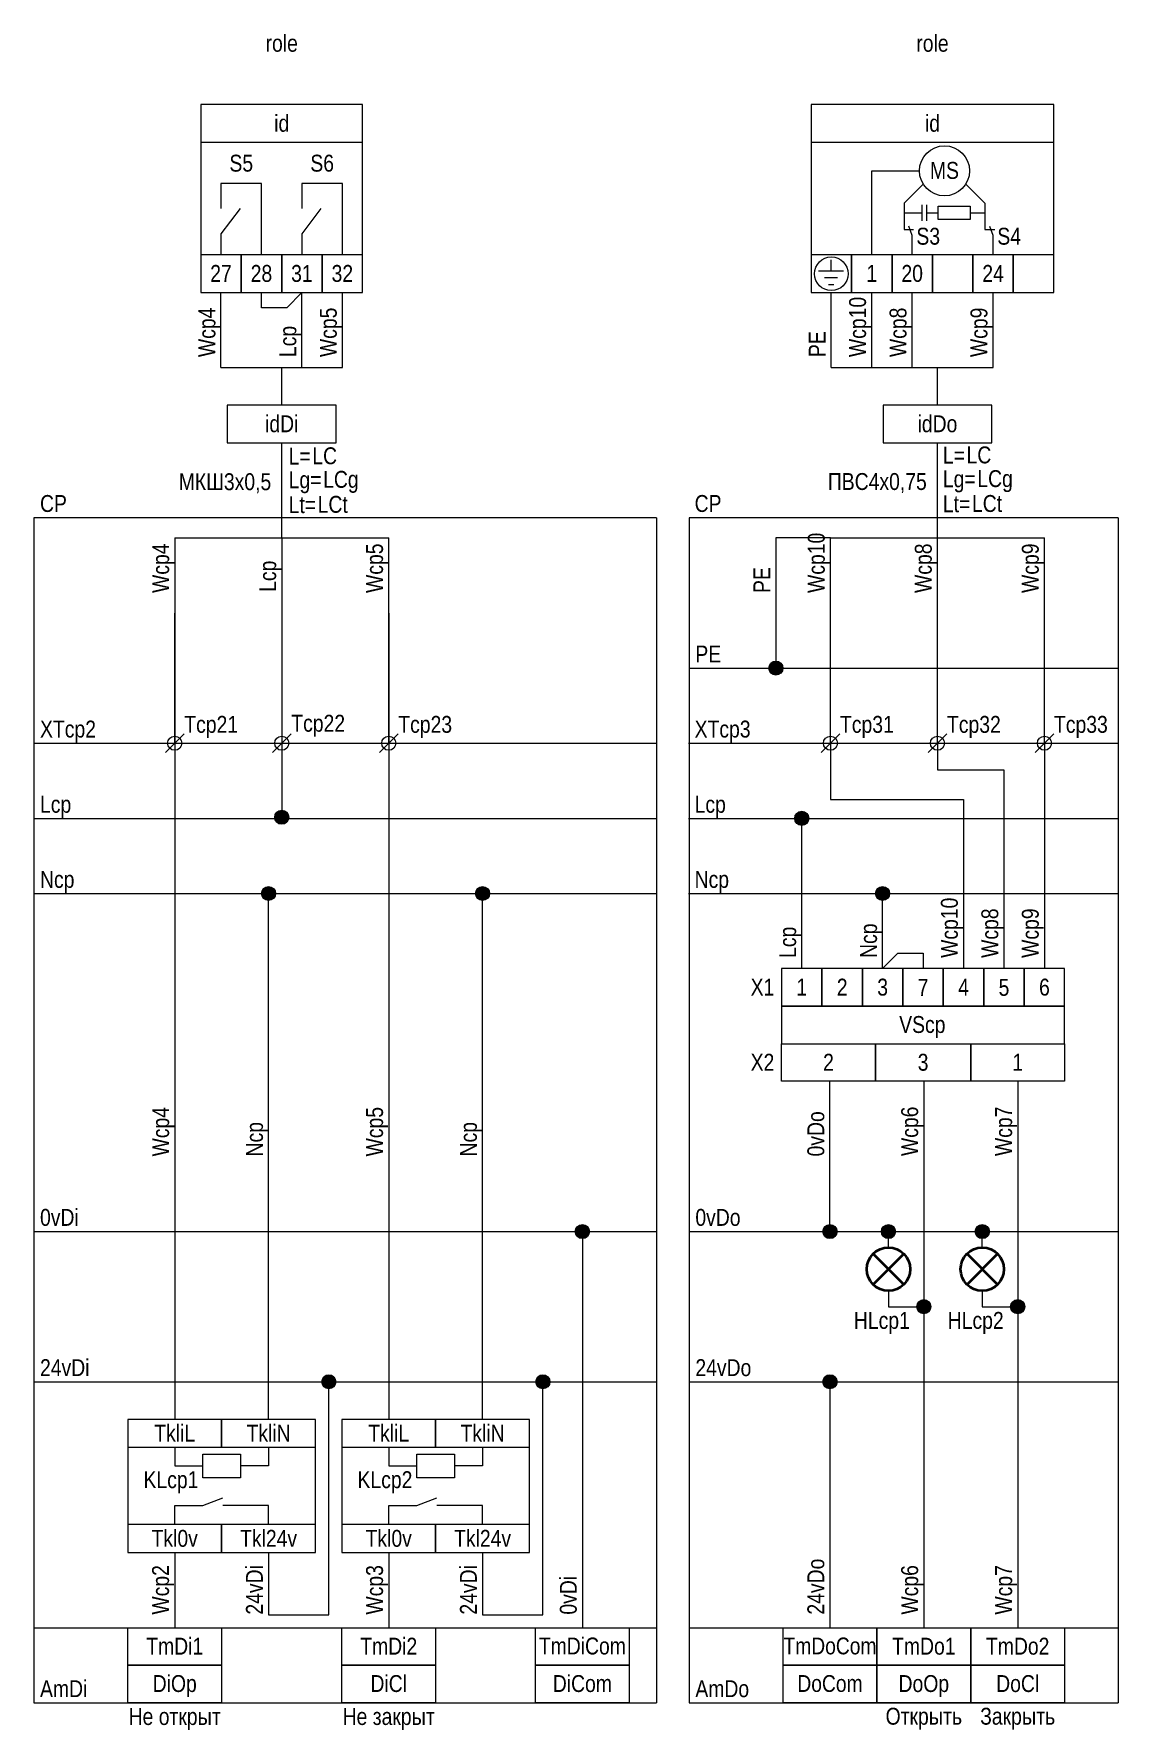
# Model space of a CAD drawing. Header units: millimetres. Extents: x 20 to 403, y -186 to -5.
# Drawn here: x 108.2 to 223.7, y -186.1 to -5.5 of the extents above; entities that cross this region are included whole.
import ezdxf

# ---------------------------------------------------------------- set-up
doc = ezdxf.new("R2010")
doc.units = ezdxf.units.MM
doc.header["$MEASUREMENT"] = 0
doc.linetypes.add('1_1', pattern=[2000, 1000, -1000])
doc.linetypes.add('4_2_1_2', pattern=[6702.777624, 3527.777672, -1763.888836, 0, -1411.111116])
for name, color, linetype in [('cp_params_di', 7, 'Continuous'), ('cp_params_do', 7, 'Continuous'), ('cp_static_ai', 7, 'Continuous'), ('cp_static_di', 7, 'Continuous'), ('cp_static_do', 7, 'Continuous'), ('id_params_di', 7, 'Continuous'), ('id_params_do', 7, 'Continuous'), ('id_static_di', 7, 'Continuous'), ('id_static_do', 7, 'Continuous'), ('info', 7, 'Continuous')]:
    doc.layers.add(name, color=color, linetype=linetype)
doc.styles.add('СГЕНЕРИР_СТИЛЬ_1', font='ARIALN.TTF')

msp = doc.modelspace()

# ---------------------------------------------------------------- hatches: boundary and pattern name
at = {"layer": 'cp_static_ai', "linetype": 'Continuous', "lineweight": 0, "true_color": 0x000000}
msp.add_hatch(color=18, dxfattribs=at).paths.add_polyline_path([(186.54, -73), (186.6, -73.29), (186.76, -73.53), (187, -73.69), (187.29, -73.75), (187.58, -73.69), (187.82, -73.53), (187.98, -73.29), (188.04, -73), (187.98, -72.71), (187.82, -72.47), (187.58, -72.31), (187.29, -72.25), (187, -72.31), (186.76, -72.47), (186.6, -72.71)])
at = {"layer": 'cp_static_di', "linetype": 'Continuous', "lineweight": 0, "true_color": 0x000000}
for points in [[(133.89, -88.88), (133.94, -89.17), (134.11, -89.41), (134.35, -89.57), (134.64, -89.63), (134.92, -89.57), (135.17, -89.41), (135.33, -89.17), (135.39, -88.88), (135.33, -88.59), (135.17, -88.35), (134.92, -88.19), (134.64, -88.13), (134.35, -88.19), (134.11, -88.35), (133.94, -88.59)], [(132.49, -97), (132.54, -97.29), (132.71, -97.53), (132.95, -97.69), (133.24, -97.75), (133.52, -97.69), (133.77, -97.53), (133.93, -97.29), (133.99, -97), (133.93, -96.71), (133.77, -96.47), (133.52, -96.31), (133.24, -96.25), (132.95, -96.31), (132.71, -96.47), (132.54, -96.71)], [(155.29, -97), (155.34, -97.29), (155.51, -97.53), (155.75, -97.69), (156.04, -97.75), (156.32, -97.69), (156.57, -97.53), (156.73, -97.29), (156.79, -97), (156.73, -96.71), (156.57, -96.47), (156.32, -96.31), (156.04, -96.25), (155.75, -96.31), (155.51, -96.47), (155.34, -96.71)], [(165.92, -133), (165.98, -133.29), (166.14, -133.53), (166.39, -133.69), (166.67, -133.75), (166.96, -133.69), (167.21, -133.53), (167.37, -133.29), (167.42, -133), (167.37, -132.71), (167.21, -132.47), (166.96, -132.31), (166.67, -132.25), (166.39, -132.31), (166.14, -132.47), (165.98, -132.71)], [(138.91, -149), (138.97, -149.29), (139.13, -149.53), (139.37, -149.69), (139.66, -149.75), (139.95, -149.69), (140.19, -149.53), (140.35, -149.29), (140.41, -149), (140.35, -148.71), (140.19, -148.47), (139.95, -148.31), (139.66, -148.25), (139.37, -148.31), (139.13, -148.47), (138.97, -148.71)], [(161.71, -149), (161.77, -149.29), (161.93, -149.53), (162.17, -149.69), (162.46, -149.75), (162.75, -149.69), (162.99, -149.53), (163.15, -149.29), (163.21, -149), (163.15, -148.71), (162.99, -148.47), (162.75, -148.31), (162.46, -148.25), (162.17, -148.31), (161.93, -148.47), (161.77, -148.71)]]:
    msp.add_hatch(color=18, dxfattribs=at).paths.add_polyline_path(points)
at = {"layer": 'cp_static_do', "linetype": 'Continuous', "lineweight": 0, "true_color": 0x000000}
for points in [[(189.29, -89), (189.35, -89.29), (189.51, -89.53), (189.76, -89.69), (190.04, -89.75), (190.33, -89.69), (190.57, -89.53), (190.74, -89.29), (190.79, -89), (190.74, -88.71), (190.57, -88.47), (190.33, -88.31), (190.04, -88.25), (189.76, -88.31), (189.51, -88.47), (189.35, -88.71)], [(197.91, -97), (197.97, -97.29), (198.13, -97.53), (198.37, -97.69), (198.66, -97.75), (198.95, -97.69), (199.19, -97.53), (199.35, -97.29), (199.41, -97), (199.35, -96.71), (199.19, -96.47), (198.95, -96.31), (198.66, -96.25), (198.37, -96.31), (198.13, -96.47), (197.97, -96.71)], [(192.3, -133), (192.36, -133.29), (192.52, -133.53), (192.76, -133.69), (193.05, -133.75), (193.34, -133.69), (193.58, -133.53), (193.74, -133.29), (193.8, -133), (193.74, -132.71), (193.58, -132.47), (193.34, -132.31), (193.05, -132.25), (192.76, -132.31), (192.52, -132.47), (192.36, -132.71)], [(198.53, -133), (198.59, -133.29), (198.75, -133.53), (198.99, -133.69), (199.28, -133.75), (199.57, -133.69), (199.81, -133.53), (199.97, -133.29), (200.03, -133), (199.97, -132.71), (199.81, -132.47), (199.57, -132.31), (199.28, -132.25), (198.99, -132.31), (198.75, -132.47), (198.59, -132.71)], [(208.53, -133), (208.59, -133.29), (208.75, -133.53), (208.99, -133.69), (209.28, -133.75), (209.57, -133.69), (209.81, -133.53), (209.97, -133.29), (210.03, -133), (209.97, -132.71), (209.81, -132.47), (209.57, -132.31), (209.28, -132.25), (208.99, -132.31), (208.75, -132.47), (208.59, -132.71)], [(202.3, -141), (202.36, -141.29), (202.52, -141.53), (202.76, -141.69), (203.05, -141.75), (203.34, -141.69), (203.58, -141.53), (203.74, -141.29), (203.8, -141), (203.74, -140.71), (203.58, -140.47), (203.34, -140.31), (203.05, -140.25), (202.76, -140.31), (202.52, -140.47), (202.36, -140.71)], [(212.3, -141), (212.36, -141.29), (212.52, -141.53), (212.76, -141.69), (213.05, -141.75), (213.34, -141.69), (213.58, -141.53), (213.74, -141.29), (213.8, -141), (213.74, -140.71), (213.58, -140.47), (213.34, -140.31), (213.05, -140.25), (212.76, -140.31), (212.52, -140.47), (212.36, -140.71)], [(192.3, -149), (192.36, -149.29), (192.52, -149.53), (192.76, -149.69), (193.05, -149.75), (193.34, -149.69), (193.58, -149.53), (193.74, -149.29), (193.8, -149), (193.74, -148.71), (193.58, -148.47), (193.34, -148.31), (193.05, -148.25), (192.76, -148.31), (192.52, -148.47), (192.36, -148.71)]]:
    msp.add_hatch(color=18, dxfattribs=at).paths.add_polyline_path(points)

# ---------------------------------------------------------------- linework, layer by layer
at = {"layer": 'cp_static_ai', "color": 7, "linetype": 'Continuous', "lineweight": 15, "ltscale": 100}
msp.add_line((178.05, -73), (223.75, -73), dxfattribs=at)
at = {"layer": 'cp_static_ai', "color": 7, "linetype": 'Continuous', "lineweight": 15, "ltscale": 100, "flags": 128}
msp.add_lwpolyline([(193.1, -59.14), (187.29, -59.14), (187.29, -72.25)], dxfattribs=at)
at = {"layer": 'cp_static_ai', "color": 7, "linetype": 'Continuous', "lineweight": 15, "ltscale": 100}
msp.add_circle((187.29, -73), 0.75, dxfattribs=at)
at = {"layer": 'cp_static_di', "color": 7, "linetype": '1_1', "lineweight": 15, "ltscale": 100}
for p, q in [((174.56, -57), (108.24, -57)), ((108.24, -57), (108.24, -183.18)), ((174.56, -57), (174.56, -183.18))]:
    msp.add_line(p, q, dxfattribs=at)
at = {"layer": 'cp_static_di', "color": 7, "linetype": 'Continuous', "lineweight": 15, "ltscale": 100}
for p, q in [((123.24, -59.14), (146.04, -59.14)), ((123.24, -59.14), (123.24, -153)), ((134.64, -59.14), (134.64, -80.88)), ((146.04, -81), (146.04, -59.14)), ((123.24, -81), (123.24, -67.14)), ((146.04, -67.14), (146.04, -153)), ((122.24, -82), (124.24, -80)), ((133.64, -82), (135.64, -80)), ((134.64, -80.88), (134.64, -88.13)), ((145.04, -82), (147.04, -80)), ((108.24, -89), (174.56, -89)), ((108.24, -97), (174.56, -97)), ((133.24, -153), (133.24, -97.75)), ((156.04, -153), (156.04, -97.75)), ((108.24, -133), (174.56, -133)), ((166.67, -133.75), (166.67, -175.18)), ((108.24, -149), (174.56, -149)), ((139.66, -173.82), (139.66, -149.75)), ((162.46, -173.82), (162.46, -149.75)), ((123.24, -167.18), (123.24, -175.18)), ((133.24, -167.18), (133.24, -173.82)), ((146.04, -167.18), (146.04, -175.18)), ((156.04, -167.18), (156.04, -173.82)), ((108.24, -175.18), (174.56, -175.18)), ((133.24, -173.82), (139.66, -173.82)), ((156.04, -173.82), (162.46, -173.82)), ((108.24, -183.18), (174.56, -183.18))]:
    msp.add_line(p, q, dxfattribs=at)
at = {"layer": 'cp_static_di', "color": 7, "linetype": '4_2_1_2', "lineweight": 15, "ltscale": 100}
msp.add_line((108.24, -81), (174.56, -81), dxfattribs=at)
at = {"layer": 'cp_static_di', "color": 7, "linetype": 'Continuous', "lineweight": 15, "ltscale": 100}
for points in [[(118.24, -167.18), (138.24, -167.18), (138.24, -153), (118.24, -153)], [(118.24, -155.96), (128.24, -155.96), (128.24, -153), (118.24, -153)], [(128.24, -155.96), (138.24, -155.96), (138.24, -153), (128.24, -153)], [(141.04, -167.18), (161.04, -167.18), (161.04, -153), (141.04, -153)], [(141.04, -155.96), (151.04, -155.96), (151.04, -153), (141.04, -153)], [(151.04, -155.96), (161.04, -155.96), (161.04, -153), (151.04, -153)], [(130.24, -156.72), (130.24, -159.21), (126.24, -159.21), (126.24, -156.72)], [(153.04, -156.72), (153.04, -159.21), (149.04, -159.21), (149.04, -156.72)], [(118.24, -167.18), (128.24, -167.18), (128.24, -164.21), (118.24, -164.21)], [(128.24, -167.18), (138.24, -167.18), (138.24, -164.21), (128.24, -164.21)], [(141.04, -167.18), (151.04, -167.18), (151.04, -164.21), (141.04, -164.21)], [(151.04, -167.18), (161.04, -167.18), (161.04, -164.21), (151.04, -164.21)], [(118.24, -175.18), (128.24, -175.18), (128.24, -179.18), (118.24, -179.18)], [(141.04, -175.18), (151.04, -175.18), (151.04, -179.18), (141.04, -179.18)], [(161.67, -175.18), (171.67, -175.18), (171.67, -179.18), (161.67, -179.18)], [(118.24, -179.18), (128.24, -179.18), (128.24, -183.18), (118.24, -183.18)], [(141.04, -179.18), (151.04, -179.18), (151.04, -183.18), (141.04, -183.18)], [(161.67, -179.18), (171.67, -179.18), (171.67, -183.18), (161.67, -183.18)]]:
    msp.add_lwpolyline(points, close=True, dxfattribs=at)
for points in [[(123.24, -155.96), (123.24, -157.96), (126.24, -157.96)], [(133.24, -155.96), (133.24, -157.96), (130.24, -157.96)], [(146.04, -155.96), (146.04, -157.96), (149.04, -157.96)], [(156.04, -155.96), (156.04, -157.96), (153.04, -157.96)], [(123.24, -164.21), (123.24, -162.18), (126.24, -162.18)], [(126.24, -162.18), (128.38, -161.35)], [(130.24, -162.18), (128.38, -162.18)], [(133.24, -164.21), (133.24, -162.18), (130.24, -162.18)], [(146.04, -164.21), (146.04, -162.18), (149.04, -162.18)], [(149.04, -162.18), (151.18, -161.35)], [(153.04, -162.18), (151.18, -162.18)], [(156.04, -164.21), (156.04, -162.18), (153.04, -162.18)]]:
    msp.add_lwpolyline(points, dxfattribs=at)
for centre, radius in [((123.24, -81), 0.752), ((134.64, -81), 0.752), ((146.04, -81), 0.752), ((134.64, -88.88), 0.75), ((133.24, -97), 0.75), ((156.04, -97), 0.75), ((166.67, -133), 0.75), ((139.66, -149), 0.75), ((162.46, -149), 0.75)]:
    msp.add_circle(centre, radius, dxfattribs=at)
at = {"layer": 'cp_static_do', "color": 7, "linetype": '1_1', "lineweight": 15, "ltscale": 100}
for p, q in [((223.75, -57), (178.05, -57)), ((178.05, -57), (178.05, -183.18)), ((223.75, -57), (223.75, -183.18))]:
    msp.add_line(p, q, dxfattribs=at)
at = {"layer": 'cp_static_do', "color": 7, "linetype": 'Continuous', "lineweight": 15, "ltscale": 100}
for p, q in [((193.1, -81), (193.1, -59.14)), ((193.1, -59.14), (215.9, -59.14)), ((204.5, -81), (204.5, -59.14)), ((215.9, -81), (215.9, -59.14)), ((192.1, -82), (194.1, -80)), ((193.1, -81), (193.1, -87)), ((203.5, -82), (205.5, -80)), ((204.5, -81), (204.5, -83.82)), ((214.9, -82), (216.9, -80)), ((215.9, -81), (215.9, -105)), ((204.5, -83.82), (211.59, -83.82)), ((211.59, -83.82), (211.59, -105)), ((193.1, -87), (207.28, -87)), ((207.28, -87), (207.28, -105)), ((177.97, -89), (223.67, -89)), ((190.04, -105), (190.04, -89.75)), ((177.97, -97), (223.67, -97)), ((198.66, -105), (198.66, -97.75)), ((198.66, -105), (200.29, -103.37)), ((200.29, -103.37), (202.97, -103.37)), ((202.97, -103.37), (202.97, -105)), ((193.05, -132.25), (193.05, -117)), ((203.05, -117), (203.05, -175.18)), ((213.05, -117), (213.05, -175.18)), ((178.05, -133), (223.75, -133)), ((199.28, -134.69), (199.28, -133.75)), ((209.28, -134.69), (209.28, -133.75)), ((199.28, -139.31), (199.28, -141)), ((209.28, -139.31), (209.28, -141)), ((199.28, -141), (202.3, -141)), ((209.28, -141), (212.3, -141)), ((178.05, -149), (223.75, -149)), ((193.05, -149.75), (193.05, -175.18)), ((178.05, -175.18), (223.75, -175.18)), ((178.05, -183.18), (223.75, -183.18))]:
    msp.add_line(p, q, dxfattribs=at)
at = {"layer": 'cp_static_do', "color": 7, "linetype": '4_2_1_2', "lineweight": 15, "ltscale": 100}
msp.add_line((177.97, -81), (223.67, -81), dxfattribs=at)
at = {"layer": 'cp_static_do', "color": 7, "linetype": 'Continuous', "lineweight": 40, "ltscale": 100}
for p, q in [((200.91, -135.37), (197.65, -138.63)), ((200.91, -138.63), (197.65, -135.37)), ((210.91, -135.37), (207.65, -138.63)), ((210.91, -138.63), (207.65, -135.37))]:
    msp.add_line(p, q, dxfattribs=at)
at = {"layer": 'cp_static_do', "color": 7, "linetype": 'Continuous', "lineweight": 15, "ltscale": 100}
for points in [[(187.89, -109), (192.2, -109), (192.2, -105), (187.89, -105)], [(192.2, -109), (196.51, -109), (196.51, -105), (192.2, -105)], [(196.51, -109), (200.82, -109), (200.82, -105), (196.51, -105)], [(200.82, -109), (205.12, -109), (205.12, -105), (200.82, -105)], [(205.12, -109), (209.43, -109), (209.43, -105), (205.12, -105)], [(209.43, -109), (213.74, -109), (213.74, -105), (209.43, -105)], [(213.74, -109), (218.05, -109), (218.05, -105), (213.74, -105)], [(187.89, -113), (218.05, -113), (218.05, -109), (187.89, -109)], [(187.89, -113), (197.89, -113), (197.89, -117), (187.89, -117)], [(197.89, -113), (208.05, -113), (208.05, -117), (197.89, -117)], [(208.05, -113), (218.05, -113), (218.05, -117), (208.05, -117)], [(188.05, -175.18), (198.05, -175.18), (198.05, -179.18), (188.05, -179.18)], [(198.05, -175.18), (208.05, -175.18), (208.05, -179.18), (198.05, -179.18)], [(208.05, -175.18), (218.05, -175.18), (218.05, -179.18), (208.05, -179.18)], [(188.05, -179.18), (198.05, -179.18), (198.05, -183.18), (188.05, -183.18)], [(198.05, -179.18), (208.05, -179.18), (208.05, -183.18), (198.05, -183.18)], [(208.05, -179.18), (218.05, -179.18), (218.05, -183.18), (208.05, -183.18)]]:
    msp.add_lwpolyline(points, close=True, dxfattribs=at)
for centre, radius in [((193.1, -81), 0.752), ((204.5, -81), 0.752), ((215.9, -81), 0.752), ((190.04, -89), 0.75), ((198.66, -97), 0.75), ((193.05, -133), 0.75), ((199.28, -133), 0.75), ((209.28, -133), 0.75), ((203.05, -141), 0.75), ((213.05, -141), 0.75), ((193.05, -149), 0.75)]:
    msp.add_circle(centre, radius, dxfattribs=at)
at = {"layer": 'cp_static_do', "color": 7, "linetype": 'Continuous', "lineweight": 40, "ltscale": 100}
for centre in [(199.28, -137), (209.28, -137)]:
    msp.add_circle(centre, 2.31, dxfattribs=at)
at = {"layer": 'id_static_di', "color": 7, "linetype": '1_1', "lineweight": 15, "ltscale": 100}
for p, q in [((126.02, -17), (126.02, -29)), ((143.25, -29), (143.25, -17))]:
    msp.add_line(p, q, dxfattribs=at)
at = {"layer": 'id_static_di', "color": 7, "linetype": 'Continuous', "lineweight": 15, "ltscale": 100}
for p, q in [((132.48, -21.38), (128.17, -21.38)), ((128.17, -21.38), (128.17, -24.07)), ((132.48, -29), (132.48, -21.38)), ((141.1, -21.38), (136.79, -21.38)), ((136.79, -21.38), (136.79, -24.07)), ((141.1, -29), (141.1, -21.38)), ((130.2, -24.07), (128.17, -26.74)), ((138.82, -24.07), (136.79, -26.74)), ((128.17, -26.74), (128.17, -29)), ((136.79, -26.74), (136.79, -29)), ((128.17, -41), (128.17, -33)), ((132.48, -34.63), (132.48, -33)), ((136.79, -33), (135.17, -34.63)), ((136.79, -41), (136.79, -33)), ((141.1, -41), (141.1, -33)), ((135.17, -34.63), (132.48, -34.63)), ((128.17, -41), (141.1, -41)), ((134.64, -45), (134.64, -41)), ((134.64, -59.14), (134.64, -49))]:
    msp.add_line(p, q, dxfattribs=at)
for points in [[(126.02, -17), (143.25, -17), (143.25, -13), (126.02, -13)], [(126.02, -33), (130.33, -33), (130.33, -29), (126.02, -29)], [(130.33, -33), (134.64, -33), (134.64, -29), (130.33, -29)], [(134.64, -33), (138.95, -33), (138.95, -29), (134.64, -29)], [(138.95, -33), (143.25, -33), (143.25, -29), (138.95, -29)], [(128.84, -49), (140.44, -49), (140.44, -45), (128.84, -45)]]:
    msp.add_lwpolyline(points, close=True, dxfattribs=at)
at = {"layer": 'id_static_do', "color": 7, "linetype": '1_1', "lineweight": 15, "ltscale": 100}
for p, q in [((191.04, -17), (191.04, -29)), ((216.89, -29), (216.89, -17))]:
    msp.add_line(p, q, dxfattribs=at)
at = {"layer": 'id_static_do', "color": 7, "linetype": 'Continuous', "lineweight": 15, "ltscale": 100}
for p, q in [((197.5, -29), (197.5, -20.05)), ((197.5, -20.05), (202.58, -20.05)), ((202.98, -21.46), (200.94, -23.49)), ((207.52, -21.46), (209.56, -23.49)), ((200.94, -23.49), (200.94, -26.3)), ((200.94, -24.51), (202.85, -24.51)), ((202.85, -23.65), (202.85, -25.37)), ((203.35, -23.65), (203.35, -25.37)), ((203.35, -24.51), (204.58, -24.51)), ((204.58, -23.8), (207.97, -23.8)), ((204.58, -25.22), (204.58, -23.8)), ((207.97, -25.22), (204.58, -25.22)), ((207.97, -23.8), (207.97, -25.22)), ((207.97, -24.51), (209.56, -24.51)), ((209.56, -23.49), (209.56, -26.3)), ((200.94, -26.3), (201.95, -26.3)), ((201.81, -26.93), (201.44, -25.94)), ((201.81, -29), (201.81, -26.93)), ((209.56, -26.3), (210.61, -26.3)), ((210.43, -26.93), (210.08, -25.99)), ((210.43, -29), (210.43, -26.93)), ((193.19, -41), (193.19, -33)), ((197.5, -41), (197.5, -33)), ((201.81, -41), (201.81, -33)), ((210.43, -41), (210.43, -33)), ((193.19, -41), (210.43, -41)), ((204.5, -45), (204.5, -41)), ((204.5, -59.14), (204.5, -49))]:
    msp.add_line(p, q, dxfattribs=at)
for points in [[(191.04, -17), (216.89, -17), (216.89, -13), (191.04, -13)], [(191.04, -33), (195.35, -33), (195.35, -29), (191.04, -29)], [(195.35, -33), (199.66, -33), (199.66, -29), (195.35, -29)], [(199.66, -33), (203.97, -33), (203.97, -29), (199.66, -29)], [(203.97, -33), (208.27, -33), (208.27, -29), (203.97, -29)], [(208.27, -33), (212.58, -33), (212.58, -29), (208.27, -29)], [(212.58, -33), (216.89, -33), (216.89, -29), (212.58, -29)], [(198.7, -49), (210.3, -49), (210.3, -45), (198.7, -45)]]:
    msp.add_lwpolyline(points, close=True, dxfattribs=at)
msp.add_circle((205.25, -20.05), 2.67, dxfattribs=at)
at = {"layer": 'info', "color": 7, "linetype": 'Continuous', "lineweight": 15, "ltscale": 100}
for p, q in [((191.84, -30.7), (194.49, -30.7)), ((193.17, -30.7), (193.17, -29.53)), ((192.46, -31.39), (193.17, -31.39)), ((192.88, -32.15), (193.17, -32.15)), ((193.17, -31.39), (193.87, -31.39)), ((193.17, -32.15), (193.45, -32.15))]:
    msp.add_line(p, q, dxfattribs=at)
msp.add_circle((193.19, -31.01), 1.79, dxfattribs=at)

# ---------------------------------------------------------------- texts
at = {"layer": 'cp_params_di', "color": 7, "linetype": 'Continuous', "lineweight": 15, "char_height": 1.8, "style": 'СГЕНЕРИР_СТИЛЬ_1'}
for s, insert, attachment_point in [('\\A1;{\\pql;\\fArial Narrow|b0|i0|c204|p34;CP}', (108.89, -54.57), 1), ('\\A1;{\\pql;\\fArial Narrow|b0|i0|c204|p34;X\\fArial Narrow|b0|i0|c204|p34;T\\fArial Narrow|b0|i0|c204|p34;cp2}', (108.89, -78.59), 1), ('\\A1;{\\pql;\\fArial Narrow|b0|i0|c204|p34;T\\fArial Narrow|b0|i0|c204|p34;cp21}', (124.26, -78.09), 1), ('\\A1;{\\pql;\\fArial Narrow|b0|i0|c204|p34;T\\fArial Narrow|b0|i0|c204|p34;cp22}', (135.66, -77.97), 1), ('\\A1;{\\pql;\\fArial Narrow|b0|i0|c204|p34;T\\fArial Narrow|b0|i0|c204|p34;cp23}', (147.06, -78.09), 1), ('\\A1;{\\pql;\\fArial Narrow|b0|i0|c204|p34;L\\fArial Narrow|b0|i0|c204|p34;cp}', (108.89, -86.6), 1), ('\\A1;{\\pql;\\fArial Narrow|b0|i0|c204|p34;N\\fArial Narrow|b0|i0|c204|p34;cp}', (108.89, -94.6), 1), ('\\A1;{\\pql;\\fArial Narrow|b0|i0|c204|p34;0v\\fArial Narrow|b0|i0|c204|p34;Di}', (108.89, -130.59), 1), ('\\A1;{\\pql;\\fArial Narrow|b0|i0|c204|p34;24v\\fArial Narrow|b0|i0|c204|p34;Di}', (108.89, -146.59), 1), ('\\A1;{\\pqc;\\fArial Narrow|b0|i0|c204|p34;TkliL}', (123.24, -153.56), 2), ('\\A1;{\\pqc;\\fArial Narrow|b0|i0|c204|p34;T\\fArial Narrow|b0|i0|c204|p34;kliN}', (133.24, -153.56), 2), ('\\A1;{\\pqc;\\fArial Narrow|b0|i0|c204|p34;TkliL}', (146.04, -153.56), 2), ('\\A1;{\\pqc;\\fArial Narrow|b0|i0|c204|p34;T\\fArial Narrow|b0|i0|c204|p34;kliN}', (156.04, -153.56), 2), ('\\A1;{\\pqc;\\fArial Narrow|b0|i0|c204|p34;KLcp\\fArial Narrow|b0|i0|c204|p34;1}', (122.84, -158.52), 2), ('\\A1;{\\pqc;\\fArial Narrow|b0|i0|c204|p34;KLcp\\fArial Narrow|b0|i0|c204|p34;2}', (145.64, -158.52), 2), ('\\A1;{\\pqc;\\fArial Narrow|b0|i0|c204|p34;T\\fArial Narrow|b0|i0|c204|p34;kl0v}', (123.24, -164.77), 2), ('\\A1;{\\pqc;\\fArial Narrow|b0|i0|c204|p34;Tkl\\fArial Narrow|b0|i0|c204|p34;24v}', (133.24, -164.77), 2), ('\\A1;{\\pqc;\\fArial Narrow|b0|i0|c204|p34;T\\fArial Narrow|b0|i0|c204|p34;kl0v}', (146.04, -164.77), 2), ('\\A1;{\\pqc;\\fArial Narrow|b0|i0|c204|p34;Tkl24v}', (156.04, -164.77), 2), ('\\A1;{\\pqc;\\fArial Narrow|b0|i0|c204|p34;Tm\\fArial Narrow|b0|i0|c204|p34;Di\\fArial Narrow|b0|i0|c204|p34;1}', (123.24, -176.25), 2), ('\\A1;{\\pqc;\\fArial Narrow|b0|i0|c204|p34;TmDi2}', (146.04, -176.25), 2), ('\\A1;{\\pqc;\\fArial Narrow|b0|i0|c204|p34;TmDiCom}', (166.67, -176.23), 2), ('\\A1;{\\pqc;\\fArial Narrow|b0|i0|c204|p34;Di\\fArial Narrow|b0|i0|c204|p34;Op}', (123.24, -180.23), 2), ('\\A1;{\\pqc;\\fArial Narrow|b0|i0|c204|p34;DiCl}', (146.04, -180.23), 2), ('\\A1;{\\pql;\\fArial Narrow|b0|i0|c204|p34;Am\\fArial Narrow|b0|i0|c204|p34;Di}', (108.89, -180.78), 1)]:
    msp.add_mtext(s, dxfattribs=dict(at, insert=insert, attachment_point=attachment_point))
at = {"layer": 'cp_params_di', "color": 7, "linetype": 'Continuous', "lineweight": 15, "char_height": 1.8, "attachment_point": 1, "rotation": 90, "style": 'СГЕНЕРИР_СТИЛЬ_1'}
for s, insert in [('\\A1;{\\pql;\\fArial Narrow|b0|i0|c204|p34;Wcp\\fArial Narrow|b0|i0|c204|p34;4}', (120.84, -65)), ('\\A1;{\\pql;\\fArial Narrow|b0|i0|c204|p34;Wcp\\fArial Narrow|b0|i0|c204|p34;5}', (143.63, -65)), ('\\A1;{\\pql;\\fArial Narrow|b0|i0|c204|p34;L\\fArial Narrow|b0|i0|c204|p34;cp}', (132.24, -64.88)), ('\\A1;{\\pql;\\fArial Narrow|b0|i0|c204|p34;Wcp\\fArial Narrow|b0|i0|c204|p34;4}', (120.84, -125)), ('\\A1;{\\pql;\\fArial Narrow|b0|i0|c204|p34;Wcp\\fArial Narrow|b0|i0|c204|p34;5}', (143.63, -125)), ('\\A1;{\\pql;\\fArial Narrow|b0|i0|c204|p34;N\\fArial Narrow|b0|i0|c204|p34;cp}', (130.84, -125)), ('\\A1;{\\pql;\\fArial Narrow|b0|i0|c204|p34;N\\fArial Narrow|b0|i0|c204|p34;cp}', (153.63, -125)), ('\\A1;{\\pql;\\fArial Narrow|b0|i0|c204|p34;Wcp\\fArial Narrow|b0|i0|c204|p34;2}', (120.83, -173.79)), ('\\A1;{\\pql;\\fArial Narrow|b0|i0|c204|p34;24v\\fArial Narrow|b0|i0|c204|p34;Di}', (130.83, -173.79)), ('\\A1;{\\pql;\\fArial Narrow|b0|i0|c204|p34;Wcp\\fArial Narrow|b0|i0|c204|p34;3}', (143.63, -173.79)), ('\\A1;{\\pql;\\fArial Narrow|b0|i0|c204|p34;24v\\fArial Narrow|b0|i0|c204|p34;Di}', (153.63, -173.79)), ('\\A1;{\\pql;\\fArial Narrow|b0|i0|c204|p34;0v\\fArial Narrow|b0|i0|c204|p34;Di}', (164.27, -173.79))]:
    msp.add_mtext(s, dxfattribs=dict(at, insert=insert))
at = {"layer": 'cp_params_do', "color": 7, "linetype": 'Continuous', "lineweight": 15, "style": 'СГЕНЕРИР_СТИЛЬ_1'}
for s, insert, char_height, attachment_point in [('\\A1;{\\pql;\\fArial Narrow|b0|i0|c204|p34;C\\fArial Narrow|b0|i0|c204|p34;P}', (178.63, -54.57), 1.8, 1), ('\\A1;{\\pql;\\fArial Narrow|b0|i0|c204|p34;XT\\fArial Narrow|b0|i0|c204|p34;c\\fArial Narrow|b0|i0|c204|p34;p\\fArial Narrow|b0|i0|c204|p34;3}', (178.63, -78.59), 1.8, 1), ('\\A1;{\\pql;\\fArial Narrow|b0|i0|c204|p34;Tcp\\fArial Narrow|b0|i0|c204|p34;3\\fArial Narrow|b0|i0|c204|p34;1}', (194.12, -78.09), 1.8, 1), ('\\A1;{\\pql;\\fArial Narrow|b0|i0|c204|p34;Tcp\\fArial Narrow|b0|i0|c204|p34;3\\fArial Narrow|b0|i0|c204|p34;2}', (205.52, -78.09), 1.8, 1), ('\\A1;{\\pql;\\fArial Narrow|b0|i0|c204|p34;T\\fArial Narrow|b0|i0|c204|p34;c\\fArial Narrow|b0|i0|c204|p34;p\\fArial Narrow|b0|i0|c204|p34;3\\fArial Narrow|b0|i0|c204|p34;3}', (216.92, -78.09), 1.8, 1), ('\\A1;{\\pql;\\fArial Narrow|b0|i0|c204|p34;L\\fArial Narrow|b0|i0|c204|p34;c\\fArial Narrow|b0|i0|c204|p34;p}', (178.63, -86.6), 1.8, 1), ('\\A1;{\\pql;\\fArial Narrow|b0|i0|c204|p34;N\\fArial Narrow|b0|i0|c204|p34;c\\fArial Narrow|b0|i0|c204|p34;p}', (178.63, -94.6), 1.8, 1), ('\\A1;{\\pqc;\\fArial Narrow|b0|i0|c204|p34;VS\\fArial Narrow|b0|i0|c204|p34;c\\fArial Narrow|b0|i0|c204|p34;p}', (202.89, -110.05), 1.8, 2), ('\\A1;{\\pql;\\fArial Narrow|b0|i0|c204|p34;0v\\fArial Narrow|b0|i0|c204|p34;Do}', (178.71, -130.59), 1.8, 1), ('\\A1;{\\pqc;\\fArial Narrow|b0|i0|c204|p34;HL\\fArial Narrow|b0|i0|c204|p34;cp1}', (198.58, -141.56), 1.8, 2), ('\\A1;{\\pqc;\\fArial Narrow|b0|i0|c204|p34;HL\\fArial Narrow|b0|i0|c204|p34;cp2}', (208.58, -141.56), 1.8, 2), ('\\A1;{\\pql;\\fArial Narrow|b0|i0|c204|p34;24v\\fArial Narrow|b0|i0|c204|p34;Do}', (178.71, -146.59), 1.8, 1), ('\\A1;{\\pqc;\\fArial Narrow|b0|i0|c204|p34;Tm\\fArial Narrow|b0|i0|c204|p34;DoCom}', (193.05, -176.23), 1.79, 2), ('\\A1;{\\pqc;\\fArial Narrow|b0|i0|c204|p34;TmDo1}', (203.05, -176.25), 1.8, 2), ('\\A1;{\\pqc;\\fArial Narrow|b0|i0|c204|p34;TmDo2}', (213.05, -176.25), 1.8, 2), ('\\A1;{\\pqc;\\fArial Narrow|b0|i0|c204|p34;Do\\fArial Narrow|b0|i0|c204|p34;Op}', (203.05, -180.23), 1.8, 2), ('\\A1;{\\pqc;\\fArial Narrow|b0|i0|c204|p34;Do\\fArial Narrow|b0|i0|c204|p34;Cl}', (213.05, -180.23), 1.8, 2), ('\\A1;{\\pql;\\fArial Narrow|b0|i0|c204|p34;Am\\fArial Narrow|b0|i0|c204|p34;Do}', (178.71, -180.78), 1.8, 1)]:
    msp.add_mtext(s, dxfattribs=dict(at, insert=insert, char_height=char_height, attachment_point=attachment_point))
at = {"layer": 'cp_params_do', "color": 7, "linetype": 'Continuous', "lineweight": 15, "char_height": 1.8, "attachment_point": 1, "rotation": 90, "style": 'СГЕНЕРИР_СТИЛЬ_1'}
for s, insert in [('\\A1;{\\pql;\\fArial Narrow|b0|i0|c204|p34;W\\fArial Narrow|b0|i0|c204|p34;cp\\fArial Narrow|b0|i0|c204|p34;10}', (190.69, -65)), ('\\A1;{\\pql;\\fArial Narrow|b0|i0|c204|p34;W\\fArial Narrow|b0|i0|c204|p34;c\\fArial Narrow|b0|i0|c204|p34;p\\fArial Narrow|b0|i0|c204|p34;8}', (202.09, -65)), ('\\A1;{\\pql;\\fArial Narrow|b0|i0|c204|p34;W\\fArial Narrow|b0|i0|c204|p34;c\\fArial Narrow|b0|i0|c204|p34;p\\fArial Narrow|b0|i0|c204|p34;9}', (213.49, -65)), ('\\A1;{\\pql;\\fArial Narrow|b0|i0|c204|p34;W\\fArial Narrow|b0|i0|c204|p34;cp\\fArial Narrow|b0|i0|c204|p34;10}', (204.87, -103.86)), ('\\A1;{\\pql;\\fArial Narrow|b0|i0|c204|p34;W\\fArial Narrow|b0|i0|c204|p34;c\\fArial Narrow|b0|i0|c204|p34;p\\fArial Narrow|b0|i0|c204|p34;8}', (209.18, -103.86)), ('\\A1;{\\pql;\\fArial Narrow|b0|i0|c204|p34;W\\fArial Narrow|b0|i0|c204|p34;c\\fArial Narrow|b0|i0|c204|p34;p\\fArial Narrow|b0|i0|c204|p34;9}', (213.49, -103.86)), ('\\A1;{\\pql;\\fArial Narrow|b0|i0|c204|p34;L\\fArial Narrow|b0|i0|c204|p34;c\\fArial Narrow|b0|i0|c204|p34;p}', (187.64, -103.86)), ('\\A1;{\\pql;\\fArial Narrow|b0|i0|c204|p34;N\\fArial Narrow|b0|i0|c204|p34;c\\fArial Narrow|b0|i0|c204|p34;p}', (196.26, -103.86)), ('\\A1;{\\pql;\\fArial Narrow|b0|i0|c204|p34;0v\\fArial Narrow|b0|i0|c204|p34;Do}', (190.64, -125)), ('\\A1;{\\pql;\\fArial Narrow|b0|i0|c204|p34;Wcp\\fArial Narrow|b0|i0|c204|p34;6}', (200.64, -124.96)), ('\\A1;{\\pql;\\fArial Narrow|b0|i0|c204|p34;Wcp\\fArial Narrow|b0|i0|c204|p34;7}', (210.65, -124.96)), ('\\A1;{\\pql;\\fArial Narrow|b0|i0|c204|p34;24v\\fArial Narrow|b0|i0|c204|p34;Do}', (190.64, -173.79)), ('\\A1;{\\pql;\\fArial Narrow|b0|i0|c204|p34;Wcp\\fArial Narrow|b0|i0|c204|p34;6}', (200.64, -173.79)), ('\\A1;{\\pql;\\fArial Narrow|b0|i0|c204|p34;Wcp7}', (210.65, -173.79))]:
    msp.add_mtext(s, dxfattribs=dict(at, insert=insert))
at = {"layer": 'cp_static_di', "color": 7, "linetype": 'Continuous', "lineweight": 15, "char_height": 1.8, "attachment_point": 2, "style": 'СГЕНЕРИР_СТИЛЬ_1'}
for s, insert in [('\\A1;{\\pqc;\\fArial Narrow|b0|i0|c204|p34;Di\\fArial Narrow|b0|i0|c204|p34;Com}', (166.67, -180.23)), ('\\A1;{\\pqc;\\fArial Narrow|b0|i0|c204|p34;Не о\\fArial Narrow|b0|i0|c204|p34;ткрыт}', (123.24, -183.74)), ('\\A1;{\\pqc;\\fArial Narrow|b0|i0|c204|p34;Не з\\fArial Narrow|b0|i0|c204|p34;акрыт}', (146.04, -183.74))]:
    msp.add_mtext(s, dxfattribs=dict(at, insert=insert))
at = {"layer": 'cp_static_do', "color": 7, "linetype": 'Continuous', "lineweight": 15, "insert": (184.89, -65), "char_height": 1.8, "attachment_point": 1, "rotation": 90, "style": 'СГЕНЕРИР_СТИЛЬ_1'}
msp.add_mtext('\\A1;{\\pql;\\fArial Narrow|b0|i0|c204|p34;PE}', dxfattribs=at)
at = {"layer": 'cp_static_do', "color": 7, "linetype": 'Continuous', "lineweight": 15, "style": 'СГЕНЕРИР_СТИЛЬ_1'}
for s, insert, char_height, attachment_point in [('\\A1;{\\pql;\\fArial Narrow|b0|i0|c204|p34;PE}', (178.71, -70.6), 1.8, 1), ('\\A1;{\\pqc;\\fArial Narrow|b0|i0|c204|p34;X\\fArial Narrow|b0|i0|c204|p34;1}', (185.86, -106.07), 1.8, 2), ('\\A1;{\\pqc;\\fArial Narrow|b0|i0|c204|p34;1}', (190.04, -106.07), 1.8, 2), ('\\A1;{\\pqc;\\fArial Narrow|b0|i0|c204|p34;2}', (194.35, -106.07), 1.8, 2), ('\\A1;{\\pqc;\\fArial Narrow|b0|i0|c204|p34;3}', (198.66, -106.07), 1.8, 2), ('\\A1;{\\pqc;\\fArial Narrow|b0|i0|c204|p34;7}', (202.97, -106.1), 1.8, 2), ('\\A1;{\\pqc;\\fArial Narrow|b0|i0|c204|p34;4}', (207.28, -106.08), 1.8, 2), ('\\A1;{\\pqc;\\fArial Narrow|b0|i0|c204|p34;5}', (211.59, -106.1), 1.8, 2), ('\\A1;{\\pqc;\\fArial Narrow|b0|i0|c204|p34;6}', (215.9, -106.07), 1.8, 2), ('\\A1;{\\pqc;\\fArial Narrow|b0|i0|c204|p34;X2}', (185.86, -114.07), 1.8, 2), ('\\A1;{\\pqc;\\fArial Narrow|b0|i0|c204|p34;2}', (192.89, -114.07), 1.8, 2), ('\\A1;{\\pqc;\\fArial Narrow|b0|i0|c204|p34;3}', (202.97, -114.07), 1.8, 2), ('\\A1;{\\pqc;\\fArial Narrow|b0|i0|c204|p34;1}', (213.05, -114.07), 1.8, 2), ('\\A1;{\\pqc;\\fArial Narrow|b0|i0|c204|p34;DoCom}', (193.05, -180.23), 1.79, 2), ('\\A1;{\\pqc;\\fArial Narrow|b0|i0|c204|p34;Открыть}', (203.05, -183.71), 1.8, 2), ('\\A1;{\\pqc;\\fArial Narrow|b0|i0|c204|p34;Закрыть}', (213.05, -183.71), 1.8, 2)]:
    msp.add_mtext(s, dxfattribs=dict(at, insert=insert, char_height=char_height, attachment_point=attachment_point))
at = {"layer": 'id_params_di', "color": 7, "linetype": 'Continuous', "lineweight": 15, "insert": (134.64, -5.56), "char_height": 1.8, "width": 30, "attachment_point": 2, "style": 'СГЕНЕРИР_СТИЛЬ_1'}
msp.add_mtext('\\A1;{\\pqc;\\fArial Narrow|b0|i0|c204|p34;role}', dxfattribs=at)
at = {"layer": 'id_params_di', "color": 7, "linetype": 'Continuous', "lineweight": 15, "char_height": 1.8, "style": 'СГЕНЕРИР_СТИЛЬ_1'}
for s, insert, attachment_point in [('\\A1;{\\pqc;\\fArial Narrow|b0|i0|c204|p34;id}', (134.64, -14.08), 2), ('\\A1;{\\pqc;\\fArial Narrow|b0|i0|c204|p34;id\\fArial Narrow|b0|i0|c204|p34;Di}', (134.64, -46.08), 2), ('\\A1;{\\pql;\\fArial Narrow|b0|i0|c204|p34;LC}', (137.9, -49.49), 1), ('\\A1;{\\pql;\\fArial Narrow|b0|i0|c204|p34;LCg}', (139.05, -52), 1), ('\\A1;{\\pql;\\fArial Narrow|b0|i0|c204|p34;LCt}', (138.47, -54.66), 1)]:
    msp.add_mtext(s, dxfattribs=dict(at, insert=insert, attachment_point=attachment_point))
at = {"layer": 'id_params_di', "color": 7, "linetype": 'Continuous', "lineweight": 15, "char_height": 1.8, "attachment_point": 1, "rotation": 90, "style": 'СГЕНЕРИР_СТИЛЬ_1'}
for s, insert in [('\\A1;{\\pql;\\fArial Narrow|b0|i0|c204|p34;Wcp\\fArial Narrow|b0|i0|c204|p34;4}', (125.77, -39.88)), ('\\A1;{\\pql;\\fArial Narrow|b0|i0|c204|p34;Wcp\\fArial Narrow|b0|i0|c204|p34;5}', (138.7, -39.88)), ('\\A1;{\\pql;\\fArial Narrow|b0|i0|c204|p34;L\\fArial Narrow|b0|i0|c204|p34;cp}', (134.39, -39.88))]:
    msp.add_mtext(s, dxfattribs=dict(at, insert=insert))
at = {"layer": 'id_params_do', "color": 7, "linetype": 'Continuous', "lineweight": 15, "insert": (203.97, -5.56), "char_height": 1.8, "width": 40, "attachment_point": 2, "style": 'СГЕНЕРИР_СТИЛЬ_1'}
msp.add_mtext('\\A1;{\\pqc;\\fArial Narrow|b0|i0|c204|p34;role}', dxfattribs=at)
at = {"layer": 'id_params_do', "color": 7, "linetype": 'Continuous', "lineweight": 15, "char_height": 1.8, "style": 'СГЕНЕРИР_СТИЛЬ_1'}
for s, insert, attachment_point in [('\\A1;{\\pqc;\\fArial Narrow|b0|i0|c204|p34;id}', (203.97, -14.08), 2), ('\\A1;{\\pqc;\\fArial Narrow|b0|i0|c204|p34;id\\fArial Narrow|b0|i0|c204|p34;Do}', (204.5, -46.08), 2), ('\\A1;{\\pql;\\fArial Narrow|b0|i0|c204|p34;LC}', (207.6, -49.4), 1), ('\\A1;{\\pql;\\fArial Narrow|b0|i0|c204|p34;LCg}', (208.75, -51.92), 1), ('\\A1;{\\pql;\\fArial Narrow|b0|i0|c204|p34;LCt}', (208.18, -54.57), 1)]:
    msp.add_mtext(s, dxfattribs=dict(at, insert=insert, attachment_point=attachment_point))
at = {"layer": 'id_params_do', "color": 7, "linetype": 'Continuous', "lineweight": 15, "char_height": 1.8, "attachment_point": 1, "rotation": 90, "style": 'СГЕНЕРИР_СТИЛЬ_1'}
for s, insert in [('\\A1;{\\pql;\\fArial Narrow|b0|i0|c204|p34;W\\fArial Narrow|b0|i0|c204|p34;cp\\fArial Narrow|b0|i0|c204|p34;10}', (195.09, -39.88)), ('\\A1;{\\pql;\\fArial Narrow|b0|i0|c204|p34;W\\fArial Narrow|b0|i0|c204|p34;c\\fArial Narrow|b0|i0|c204|p34;p\\fArial Narrow|b0|i0|c204|p34;8}', (199.4, -39.88)), ('\\A1;{\\pql;\\fArial Narrow|b0|i0|c204|p34;W\\fArial Narrow|b0|i0|c204|p34;c\\fArial Narrow|b0|i0|c204|p34;p\\fArial Narrow|b0|i0|c204|p34;9}', (208.02, -39.88)), ('\\A1;{\\pql;\\fArial Narrow|b0|i0|c204|p34;PE}', (190.79, -39.88))]:
    msp.add_mtext(s, dxfattribs=dict(at, insert=insert))
at = {"layer": 'id_static_di', "color": 7, "linetype": 'Continuous', "lineweight": 15, "char_height": 1.8, "style": 'СГЕНЕРИР_СТИЛЬ_1'}
for s, insert, attachment_point in [('\\A1;{\\pqc;\\fArial Narrow|b0|i0|c204|p34;S\\fArial Narrow|b0|i0|c204|p34;5}', (130.33, -18.33), 2), ('\\A1;{\\pqc;\\fArial Narrow|b0|i0|c204|p34;S\\fArial Narrow|b0|i0|c204|p34;6}', (138.95, -18.33), 2), ('\\A1;{\\pqc;\\fArial Narrow|b0|i0|c204|p34;2\\fArial Narrow|b0|i0|c204|p34;7}', (128.17, -30.07), 2), ('\\A1;{\\pqc;\\fArial Narrow|b0|i0|c204|p34;28}', (132.48, -30.07), 2), ('\\A1;{\\pqc;\\fArial Narrow|b0|i0|c204|p34;3\\fArial Narrow|b0|i0|c204|p34;1}', (136.79, -30.07), 2), ('\\A1;{\\pqc;\\fArial Narrow|b0|i0|c204|p34;32}', (141.1, -30.07), 2), ('\\A1;{\\pql;\\fArial Narrow|b0|i0|c204|p34;L=}', (135.38, -49.52), 1), ('\\A1;{\\pql;\\fArial Narrow|b0|i0|c204|p34;Lg=}', (135.38, -52.04), 1), ('\\A1;{\\pql;\\fArial Narrow|b0|i0|c204|p34;Lt=}', (135.38, -54.69), 1)]:
    msp.add_mtext(s, dxfattribs=dict(at, insert=insert, attachment_point=attachment_point))
at = {"layer": 'id_static_di', "color": 7, "linetype": 'Continuous', "lineweight": 40, "insert": (123.67, -52.25), "char_height": 1.8, "attachment_point": 1, "style": 'СГЕНЕРИР_СТИЛЬ_1'}
msp.add_mtext('\\A1;{\\pql;\\fArial Narrow|b0|i0|c204|p34;МКШ3х0,5}', dxfattribs=at)
at = {"layer": 'id_static_do', "color": 7, "linetype": 'Continuous', "lineweight": 15, "char_height": 1.8, "style": 'СГЕНЕРИР_СТИЛЬ_1'}
for s, insert, attachment_point in [('\\A1;{\\pqc;\\fArial Narrow|b0|i0|c204|p34;M\\fArial Narrow|b0|i0|c204|p34;S}', (205.25, -19.1), 2), ('\\A1;{\\pqc;\\fArial Narrow|b0|i0|c204|p34;S3}', (203.52, -26.11), 2), ('\\A1;{\\pqc;\\fArial Narrow|b0|i0|c204|p34;S\\fArial Narrow|b0|i0|c204|p34;4}', (212.14, -26.11), 2), ('\\A1;{\\pqc;\\fArial Narrow|b0|i0|c204|p34;1}', (197.5, -30.07), 2), ('\\A1;{\\pqc;\\fArial Narrow|b0|i0|c204|p34;20}', (201.81, -30.07), 2), ('\\A1;{\\pqc;\\fArial Narrow|b0|i0|c204|p34;24}', (210.43, -30.07), 2), ('\\A1;{\\pql;\\fArial Narrow|b0|i0|c204|p34;L=}', (205.08, -49.43), 1), ('\\A1;{\\pql;\\fArial Narrow|b0|i0|c204|p34;Lg=}', (205.08, -51.95), 1), ('\\A1;{\\pql;\\fArial Narrow|b0|i0|c204|p34;Lt=}', (205.08, -54.6), 1)]:
    msp.add_mtext(s, dxfattribs=dict(at, insert=insert, attachment_point=attachment_point))
at = {"layer": 'id_static_do', "color": 7, "linetype": 'Continuous', "lineweight": 40, "insert": (192.82, -52.23), "char_height": 1.8, "attachment_point": 1, "style": 'СГЕНЕРИР_СТИЛЬ_1'}
msp.add_mtext('\\A1;{\\pql;\\fArial Narrow|b0|i0|c204|p34;ПВС\\fArial Narrow|b0|i0|c204|p34;4\\fArial Narrow|b0|i0|c204|p34;х0,75}', dxfattribs=at)

doc.saveas('drawing.dxf')
